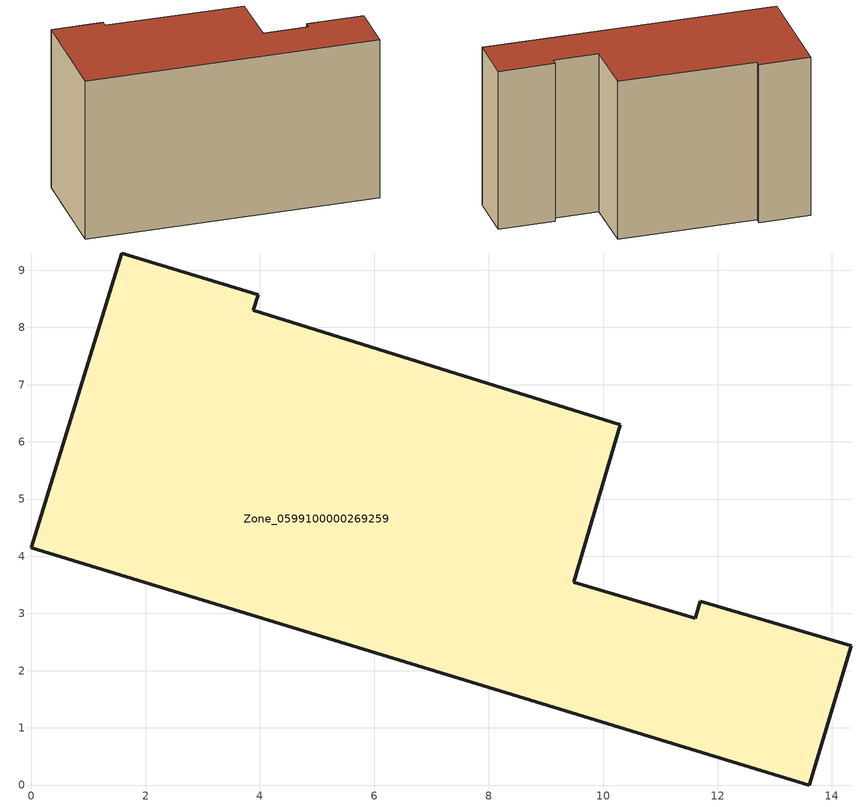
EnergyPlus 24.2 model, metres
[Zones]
Zone_0599100000269259
 floor ground (C_G): 11.61,2.91 11.7,3.21 14.34,2.43 13.6,0 0,4.15 1.58,9.3 3.97,8.57 3.88,8.3 10.3,6.3 9.49,3.54 z0
 wall outside (C_F): 3.97,8.57 1.58,9.3 0,4.15 13.6,0 14.34,2.43 11.7,3.21 11.61,2.91 9.49,3.54 10.3,6.3 3.88,8.3 3.97,8.57 z0:8.22
 roof outside (C_R): 11.61,2.91 9.49,3.54 10.3,6.3 3.88,8.3 3.97,8.57 1.58,9.3 0,4.15 13.6,0 14.34,2.43 11.7,3.21 z8.22
[BUILDING]
Pand.0599100000269259: North Axis=0; Terrain=City; Loads Convergence Tolerance Value=0.04; Temperature Convergence Tolerance Value=0.4; Solar Distribution=FullExterior; Maximum Number of Warmup Days=25; Minimum Number of Warmup Days=1
[Site:Location]
Rotterdam.The.Hague.AP_ZH_NLD Design_Conditions: Latitude=51.96; Longitude=4.45; Time Zone=1; Elevation=-4.5
[SITE:GROUNDTEMPERATURE:BUILDINGSURFACE]
18, 18, 18, 18, 18, 18, 18, 18, 18, 18, 18, 18
[MATERIAL] Thermal Absorptance=0.9; Solar Absorptance=0.7; Visible Absorptance=0.7
Name | Roughness | Thickness | Conductivity | Density | Specific Heat
G.TI.1975-1991 | MediumSmooth | 0.15 | 0.288461 | 540 | 1210
F.TI.1975-1991 | Rough | 0.3 | 0.230769 | 1920 | 840
R.TI.1975-1991 | MediumRough | 0.2 | 0.153846 | 1500 | 1000
[CONSTRUCTION]
C_G: G.TI.1975-1991
C_F: F.TI.1975-1991
C_R: R.TI.1975-1991
[ZONE]
Zone_0599100000269259: Type=1; Multiplier=1; Ceiling Height=Autocalculate; Volume=Autocalculate; Floor Area=autocalculate; Part of Total Floor Area=Yes
[ZONEINFILTRATION:DESIGNFLOWRATE]
Infil_Zone_0599100000269259: Zone or ZoneList or Space or SpaceList=Zone_0599100000269259; Schedule=AlwaysOn; Design Flow Rate Calculation Method=Flow/Area; Flow Rate per Floor Area=0.003; Constant Term Coefficient=1; Temperature Term Coefficient=0; Velocity Term Coefficient=0; Velocity Squared Term Coefficient=0
[HVACTEMPLATE:ZONE:IDEALLOADSAIRSYSTEM]
Zone_0599100000269259: Maximum Heating Supply Air Temperature=50; Minimum Cooling Supply Air Temperature=13; Maximum Heating Supply Air Humidity Ratio=0.0156; Minimum Cooling Supply Air Humidity Ratio=0.0077; Heating Limit=NoLimit; Cooling Limit=NoLimit; Dehumidification Control Type=ConstantSensibleHeatRatio; Cooling Sensible Heat Ratio=0.7; Dehumidification Setpoint=60; Humidification Control Type=None; Humidification Setpoint=30; Outdoor Air Method=None; Outdoor Air Flow Rate per Person=0.00944; Outdoor Air Flow Rate per Zone Floor Area=0; Outdoor Air Flow Rate per Zone=0; Demand Controlled Ventilation Type=None; Outdoor Air Economizer Type=NoEconomizer; Heat Recovery Type=None; Sensible Heat Recovery Effectiveness=0.7; Latent Heat Recovery Effectiveness=0.65
[ZONECONTROL:THERMOSTAT]
ThermostatControl_Zone_0599100000269259: Zone or ZoneList=Zone_0599100000269259; Control Type Schedule=DualSetpointControlType; Control 1=Thermostat_Zone_0599100000269259; Temperature Difference Between Cutout And Setpoint=0
[THERMOSTATSETPOINT:DUALSETPOINT]
Thermostat_Zone_0599100000269259: Heating Setpoint Temperature Schedule=HeatingSetpoint_Zone_0599100000269259; Cooling Setpoint Temperature Schedule=CoolingSetpoint_Zone_0599100000269259
[SCHEDULE:COMPACT]
HeatingSetpoint_Zone_0599100000269259: Through: 12/31, For: AllDays, Until: 24:00, 21
CoolingSetpoint_Zone_0599100000269259: Through: 12/31, For: AllDays, Until: 24:00, 24
DualSetpointControlType: Through: 12/31, For: AllDays, Until: 24:00, 4
AlwaysOn: Through: 12/31, For: AllDays, Until: 24:00, 1
